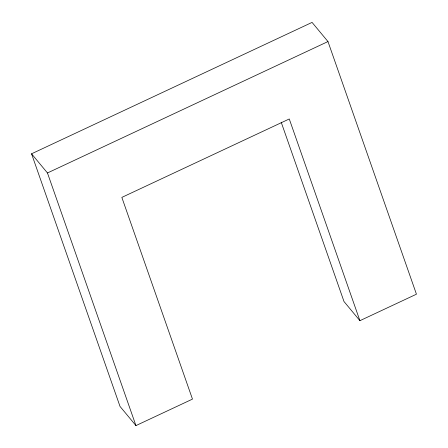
<?xml version="1.0" encoding="UTF-8"?>
<svg xmlns="http://www.w3.org/2000/svg" width="448" height="448" viewBox="0 0 448 448"><rect width="100%" height="100%" fill="white"/><g stroke="black" fill="none" stroke-linecap="round" stroke-linejoin="round"><path stroke-width="0.67" d="M359.906 320.69L289.268 118.972L121.839 197.4L192.478 399.118L135.94 425.6L120.025 406.437L31.55 153.798L312.06 22.4L327.975 41.563L416.45 294.202L359.906 320.69L343.991 301.521L281.204 122.22M31.55 153.798L47.466 172.962L327.975 41.563M47.466 172.962L135.94 425.6"/></g></svg>
